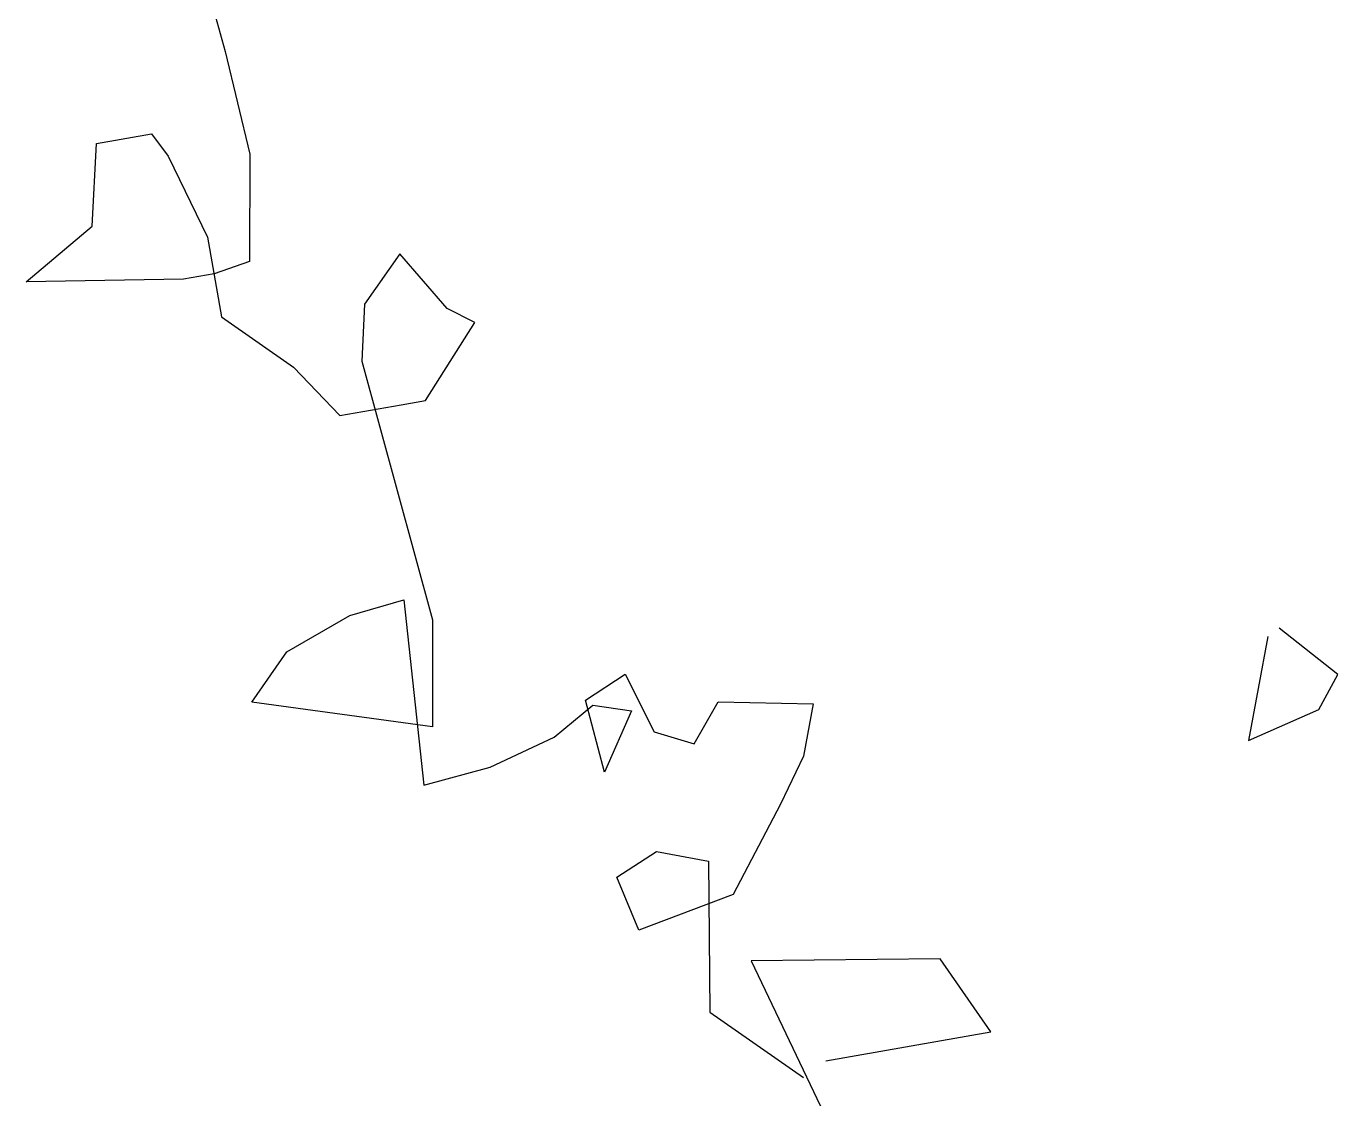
# Model space of a CAD drawing. Extents: x -1568 to -728, y -1287 to -990.
# Drawn here: x -846.945 to -845.034, y -1147.444 to -1145.882 of the extents above; entities that cross this region are included whole.
import ezdxf

# ---------------------------------------------------------------- set-up
doc = ezdxf.new("R2010")
doc.units = 0
doc.header["$LTSCALE"] = 5
doc.layers.add('植物', color=3, linetype='CONTINUOUS')

# ---------------------------------------------------------------- blocks, each defined once
blk = doc.blocks.new('A$C3A3013BA')
at = {"layer": '植物', "color": 3}
for p, q in [((1803.4, 7484), (1950.7, 8017.2)), ((1656.2, 7612.7), (1895.5, 7851.7)), ((1969.1, 7814.9), (2465.9, 7814.9)), ((2465.9, 7814.9), (2355.5, 7575.9)), ((1729.8, 7171.4), (1656.2, 7612.7)), ((2355.5, 7575.9), (1803.4, 7484)), ((1490.6, 7336.9), (1453.8, 7171.4)), ((1785, 7281.7), (1490.6, 7336.9)), ((1969.1, 7042.6), (1785, 7281.7)), ((1453.8, 7171.4), (1582.6, 7116.2)), ((1582.6, 7116.2), (1729.8, 7171.4)), ((2061.1, 6913.9), (1969.1, 7042.6)), ((2116.3, 6766.8), (2061.1, 6913.9)), ((1472.2, 6858.8), (1453.8, 6638.1)), ((1582.6, 6693.3), (1472.2, 6858.8)), ((956.9, 6527.8), (938.5, 6803.6)), ((938.5, 6803.6), (1141, 6785.2)), ((1637.8, 6766.8), (1748.2, 6822)), ((1748.2, 6822), (1840.2, 6711.7)), ((1141, 6785.2), (1343.4, 6730)), ((1582.6, 6582.9), (1637.8, 6766.8)), ((1840.2, 6711.7), (2116.3, 6766.8)), ((1343.4, 6730), (1472.2, 6656.5)), ((1472.2, 6656.5), (1582.6, 6693.3)), ((993.7, 6638.1), (478.5, 6472.6)), ((1048.9, 6325.5), (993.7, 6638.1)), ((1453.8, 6638.1), (1582.6, 6582.9)), ((975.3, 6252), (956.9, 6527.8)), ((478.5, 6472.6), (607.3, 6343.9)), ((607.3, 6343.9), (809.7, 6270.3)), ((975.3, 5534.8), (1048.9, 6325.5)), ((809.7, 6270.3), (975.3, 6252)), ((772.9, 5516.4), (883.3, 5681.9)), ((883.3, 5681.9), (1067.3, 5681.9)), ((1067.3, 5681.9), (1141, 5681.9)), ((1141, 5681.9), (1325, 5479.7)), ((1012.1, 5369.3), (975.3, 5534.8)), ((588.9, 5332.6), (772.9, 5516.4)), ((1325, 5479.7), (1251.4, 5424.5)), ((1251.4, 5424.5), (1141, 5240.6)), ((1141, 5240.6), (1012.1, 5369.3)), ((588.9, 5093.5), (588.9, 5332.6)), ((496.9, 5203.8), (36.8, 5130.3)), ((588.9, 5203.8), (496.9, 5203.8)), ((699.3, 5185.4), (588.9, 5203.8)), ((754.5, 4872.8), (699.3, 5185.4)), ((36.8, 5130.3), (257.6, 5001.6)), ((515.3, 4836.1), (588.9, 5093.5)), ((257.6, 5001.6), (312.8, 4762.5)), ((736.1, 4560.3), (754.5, 4872.8)), ((478.5, 4762.5), (515.3, 4836.1)), ((312.8, 4762.5), (478.5, 4762.5)), ((699.3, 4192.5), (736.1, 4560.3))]:
    blk.add_line(p, q, dxfattribs=at)
blk.add_lwpolyline([(3478.1, 6803.6), (3367.7, 7097.8), (3588.5, 7042.6), (3662.1, 6950.7), (3514.9, 6785.2)], dxfattribs=at)

msp = doc.modelspace()

# ---------------------------------------------------------------- block references
at = {"layer": '植物', "color": 4, "xscale": -0.0004915198699339175, "yscale": 0.0004915199242532253, "zscale": 0.0004915200000000004, "rotation": 189.9999992082218}
msp.add_blockref('A$C3A3013BA', (-847.40022, -1143.77419), dxfattribs=at)

doc.saveas('drawing.dxf')
